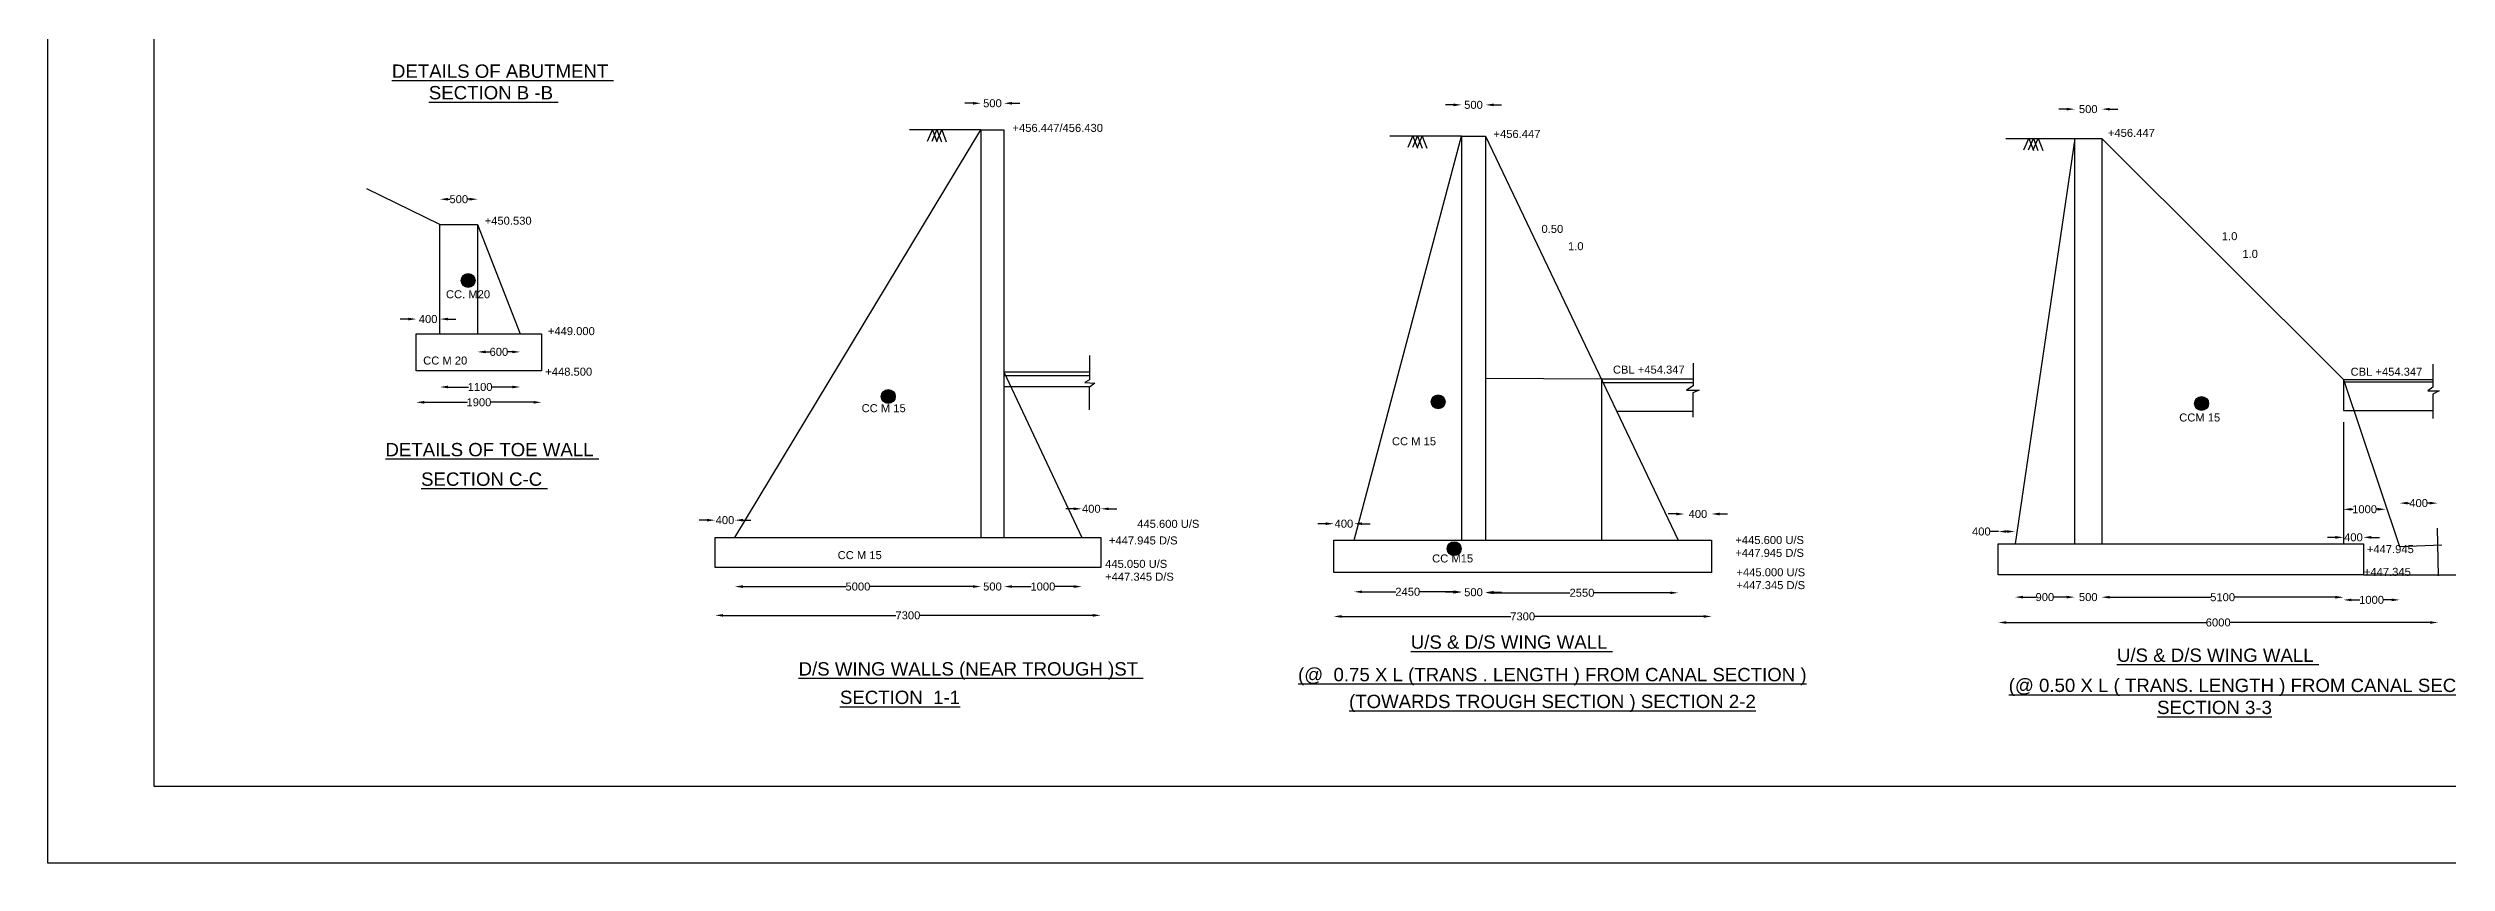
# Model space of a CAD drawing. Header units: millimetres. Extents: x 1734531 to 1803422, y 5520088 to 5596773.
# Drawn here: x 1734531 to 1779500, y 5520088 to 5535371 of the extents above; entities that cross this region are included whole.
import ezdxf

# ---------------------------------------------------------------- set-up
doc = ezdxf.new("R2010")
doc.units = ezdxf.units.MM
doc.header["$MEASUREMENT"] = 0
for name, color, linetype in [('DRAWING', 2, 'Continuous'), ('REF', 22, 'Continuous'), ('TEXT', 7, 'Continuous')]:
    doc.layers.add(name, color=color, linetype=linetype)
doc.styles.get("Standard").update_dxf_attribs({"font": 'arial.ttf', "height": 150})
doc.dimstyles.get("Standard").update_dxf_attribs({"dimtxt": 150, "dimasz": 150, "dimexe": 0.18, "dimexo": 0.0625, "dimgap": 0.09, "dimtad": 0, "dimdec": 0, "dimzin": 0, "dimdsep": 46, "dimtxsty": 'Standard', "dimcen": 0.09, "dimse1": 1, "dimse2": 1, "dimadec": 0, "dimazin": 0, "dimtfac": 1, "dimtdec": 0, "dimtofl": 0, "dimtmove": 0, "dimatfit": 3, "dimfxl": 1, "dimtolj": 1, "dimtzin": 0, "dimarcsym": 0})
picture_1 = doc.add_image_def('image1.jpg', size_in_pixel=(8386, 12681))

# ---------------------------------------------------------------- blocks, each defined once
blk = doc.blocks.new('*D117')
at = {"layer": 'Defpoints', "color": 0}
for p in [(1742584, 5532535), (1741879, 5532063), (1742584, 5532063)]:
    blk.add_point(p, dxfattribs=at)
at = {"layer": 'TEXT', "color": 0, "lineweight": -2}
for p, q in [((1742029, 5532535), (1742066, 5532535)), ((1742434, 5532535), (1742397, 5532535))]:
    blk.add_line(p, q, dxfattribs=at)
at = {"layer": 'TEXT', "color": 0}
for points in [[(1742029, 5532560), (1742029, 5532510), (1741879, 5532535)], [(1742434, 5532560), (1742434, 5532510), (1742584, 5532535)]]:
    blk.add_solid(points, dxfattribs=at)
at = {"layer": 'TEXT', "color": 0, "insert": (1742232, 5532535), "char_height": 150, "attachment_point": 5}
blk.add_mtext('\\A1;500', dxfattribs=at)
blk = doc.blocks.new('*D118')
at = {"layer": 'Defpoints', "color": 0}
for p in [(1741879, 5530288), (1741434, 5530011), (1741879, 5530011)]:
    blk.add_point(p, dxfattribs=at)
at = {"layer": 'TEXT', "color": 0, "lineweight": -2}
for p, q in [((1741284, 5530288), (1741134, 5530288)), ((1742029, 5530288), (1742179, 5530288))]:
    blk.add_line(p, q, dxfattribs=at)
at = {"layer": 'TEXT', "color": 0}
for points in [[(1741284, 5530313), (1741284, 5530263), (1741434, 5530288)], [(1742029, 5530313), (1742029, 5530263), (1741879, 5530288)]]:
    blk.add_solid(points, dxfattribs=at)
at = {"layer": 'TEXT', "color": 0, "insert": (1741657, 5530288), "char_height": 150, "attachment_point": 5}
blk.add_mtext('\\A1;400', dxfattribs=at)
blk = doc.blocks.new('*D119')
at = {"layer": 'Defpoints', "color": 0}
for p in [(1742584, 5530011), (1743383, 5530011), (1743383, 5529672)]:
    blk.add_point(p, dxfattribs=at)
at = {"layer": 'TEXT', "color": 0, "lineweight": -2}
for p, q in [((1742734, 5529672), (1742817, 5529672)), ((1743233, 5529672), (1743149, 5529672))]:
    blk.add_line(p, q, dxfattribs=at)
at = {"layer": 'TEXT', "color": 0}
for points in [[(1742734, 5529697), (1742734, 5529647), (1742584, 5529672)], [(1743233, 5529697), (1743233, 5529647), (1743383, 5529672)]]:
    blk.add_solid(points, dxfattribs=at)
at = {"layer": 'TEXT', "color": 0, "insert": (1742983, 5529672), "char_height": 150, "attachment_point": 5}
blk.add_mtext('\\A1;600', dxfattribs=at)
blk = doc.blocks.new('*D120')
at = {"layer": 'Defpoints', "color": 0}
for p in [(1741879, 5530011), (1743383, 5530011), (1743383, 5529014)]:
    blk.add_point(p, dxfattribs=at)
at = {"layer": 'TEXT', "color": 0, "lineweight": -2}
for p, q in [((1742029, 5529014), (1742414, 5529014)), ((1743233, 5529014), (1742848, 5529014))]:
    blk.add_line(p, q, dxfattribs=at)
at = {"layer": 'TEXT', "color": 0}
for points in [[(1742029, 5529039), (1742029, 5528989), (1741879, 5529014)], [(1743233, 5529039), (1743233, 5528989), (1743383, 5529014)]]:
    blk.add_solid(points, dxfattribs=at)
at = {"layer": 'TEXT', "color": 0, "insert": (1742631, 5529014), "char_height": 150, "attachment_point": 5}
blk.add_mtext('\\A1;1100', dxfattribs=at)
blk = doc.blocks.new('*D121')
at = {"layer": 'Defpoints', "color": 0}
for p in [(1741434, 5529318), (1743783, 5529318), (1743783, 5528727)]:
    blk.add_point(p, dxfattribs=at)
at = {"layer": 'TEXT', "color": 0, "lineweight": -2}
for p, q in [((1741584, 5528727), (1742392, 5528727)), ((1743633, 5528727), (1742826, 5528727))]:
    blk.add_line(p, q, dxfattribs=at)
at = {"layer": 'TEXT', "color": 0}
for points in [[(1741584, 5528752), (1741584, 5528702), (1741434, 5528727)], [(1743633, 5528752), (1743633, 5528702), (1743783, 5528727)]]:
    blk.add_solid(points, dxfattribs=at)
at = {"layer": 'TEXT', "color": 0, "insert": (1742609, 5528727), "char_height": 150, "attachment_point": 5}
blk.add_mtext('\\A1;1900', dxfattribs=at)
blk = doc.blocks.new('*D122')
at = {"layer": 'Defpoints', "color": 0}
for p in [(1752451, 5534334), (1752019, 5533835), (1752451, 5533835)]:
    blk.add_point(p, dxfattribs=at)
at = {"layer": 'TEXT', "color": 0, "lineweight": -2}
for p, q in [((1751869, 5534334), (1751719, 5534334)), ((1752601, 5534334), (1752751, 5534334))]:
    blk.add_line(p, q, dxfattribs=at)
at = {"layer": 'TEXT', "color": 0}
for points in [[(1751869, 5534359), (1751869, 5534309), (1752019, 5534334)], [(1752601, 5534359), (1752601, 5534309), (1752451, 5534334)]]:
    blk.add_solid(points, dxfattribs=at)
at = {"layer": 'TEXT', "color": 0, "insert": (1752235, 5534334), "char_height": 150, "attachment_point": 5}
blk.add_mtext('\\A1;500', dxfattribs=at)
blk = doc.blocks.new('*D123')
at = {"layer": 'Defpoints', "color": 0}
for p in [(1747035, 5526517), (1747035, 5526195), (1747407, 5526195)]:
    blk.add_point(p, dxfattribs=at)
at = {"layer": 'TEXT', "color": 0, "lineweight": -2}
for p, q in [((1746885, 5526517), (1746735, 5526517)), ((1747557, 5526517), (1747707, 5526517))]:
    blk.add_line(p, q, dxfattribs=at)
at = {"layer": 'TEXT', "color": 0}
for points in [[(1746885, 5526542), (1746885, 5526492), (1747035, 5526517)], [(1747557, 5526542), (1747557, 5526492), (1747407, 5526517)]]:
    blk.add_solid(points, dxfattribs=at)
at = {"layer": 'TEXT', "color": 0, "insert": (1747221, 5526517), "char_height": 150, "attachment_point": 5}
blk.add_mtext('\\A1;400', dxfattribs=at)
blk = doc.blocks.new('*D124')
at = {"layer": 'Defpoints', "color": 0}
for p in [(1754266, 5526730), (1753910, 5526195), (1754266, 5526195)]:
    blk.add_point(p, dxfattribs=at)
at = {"layer": 'TEXT', "color": 0, "lineweight": -2}
for p, q in [((1753760, 5526730), (1753610, 5526730)), ((1754416, 5526730), (1754566, 5526730))]:
    blk.add_line(p, q, dxfattribs=at)
at = {"layer": 'TEXT', "color": 0}
for points in [[(1753760, 5526755), (1753760, 5526705), (1753910, 5526730)], [(1754416, 5526755), (1754416, 5526705), (1754266, 5526730)]]:
    blk.add_solid(points, dxfattribs=at)
at = {"layer": 'TEXT', "color": 0, "insert": (1754088, 5526730), "char_height": 150, "attachment_point": 5}
blk.add_mtext('\\A1;400', dxfattribs=at)
blk = doc.blocks.new('*D125')
at = {"layer": 'Defpoints', "color": 0}
for p in [(1747407, 5526195), (1752019, 5526195), (1747407, 5525272)]:
    blk.add_point(p, dxfattribs=at)
at = {"layer": 'TEXT', "color": 0, "lineweight": -2}
for p, q in [((1747557, 5525272), (1749489, 5525272)), ((1751869, 5525272), (1749937, 5525272))]:
    blk.add_line(p, q, dxfattribs=at)
at = {"layer": 'TEXT', "color": 0}
for points in [[(1747557, 5525297), (1747557, 5525247), (1747407, 5525272)], [(1751869, 5525297), (1751869, 5525247), (1752019, 5525272)]]:
    blk.add_solid(points, dxfattribs=at)
at = {"layer": 'TEXT', "color": 0, "insert": (1749713, 5525272), "char_height": 150, "attachment_point": 5}
blk.add_mtext('\\A1;5000', dxfattribs=at)
blk = doc.blocks.new('*D126')
at = {"layer": 'Defpoints', "color": 0}
for p in [(1752019, 5526195), (1752451, 5526195), (1752451, 5525272)]:
    blk.add_point(p, dxfattribs=at)
at = {"layer": 'TEXT', "color": 0, "lineweight": -2}
for p, q in [((1751869, 5525272), (1751719, 5525272)), ((1752601, 5525272), (1752751, 5525272))]:
    blk.add_line(p, q, dxfattribs=at)
at = {"layer": 'TEXT', "color": 0}
for points in [[(1751869, 5525297), (1751869, 5525247), (1752019, 5525272)], [(1752601, 5525297), (1752601, 5525247), (1752451, 5525272)]]:
    blk.add_solid(points, dxfattribs=at)
at = {"layer": 'TEXT', "color": 0, "insert": (1752235, 5525272), "char_height": 150, "attachment_point": 5}
blk.add_mtext('\\A1;500', dxfattribs=at)
blk = doc.blocks.new('*D127')
at = {"layer": 'Defpoints', "color": 0}
for p in [(1752451, 5526195), (1753910, 5526195), (1753910, 5525272)]:
    blk.add_point(p, dxfattribs=at)
at = {"layer": 'TEXT', "color": 0, "lineweight": -2}
for p, q in [((1752601, 5525272), (1752963, 5525272)), ((1753760, 5525272), (1753397, 5525272))]:
    blk.add_line(p, q, dxfattribs=at)
at = {"layer": 'TEXT', "color": 0}
for points in [[(1752601, 5525297), (1752601, 5525247), (1752451, 5525272)], [(1753760, 5525297), (1753760, 5525247), (1753910, 5525272)]]:
    blk.add_solid(points, dxfattribs=at)
at = {"layer": 'TEXT', "color": 0, "insert": (1753180, 5525272), "char_height": 150, "attachment_point": 5}
blk.add_mtext('\\A1;1000', dxfattribs=at)
blk = doc.blocks.new('*D128')
at = {"layer": 'Defpoints', "color": 0}
for p in [(1747035, 5525628), (1754266, 5525628), (1754266, 5524732)]:
    blk.add_point(p, dxfattribs=at)
at = {"layer": 'TEXT', "color": 0, "lineweight": -2}
for p, q in [((1747185, 5524732), (1750427, 5524732)), ((1754116, 5524732), (1750873, 5524732))]:
    blk.add_line(p, q, dxfattribs=at)
at = {"layer": 'TEXT', "color": 0}
for points in [[(1747185, 5524757), (1747185, 5524707), (1747035, 5524732)], [(1754116, 5524757), (1754116, 5524707), (1754266, 5524732)]]:
    blk.add_solid(points, dxfattribs=at)
at = {"layer": 'TEXT', "color": 0, "insert": (1750650, 5524732), "char_height": 150, "attachment_point": 5}
blk.add_mtext('\\A1;7300', dxfattribs=at)
blk = doc.blocks.new('*D129')
at = {"layer": 'Defpoints', "color": 0}
for p in [(1761478, 5534304), (1761027, 5533720), (1761478, 5533720)]:
    blk.add_point(p, dxfattribs=at)
at = {"layer": 'TEXT', "color": 0, "lineweight": -2}
for p, q in [((1760877, 5534304), (1760727, 5534304)), ((1761628, 5534304), (1761778, 5534304))]:
    blk.add_line(p, q, dxfattribs=at)
at = {"layer": 'TEXT', "color": 0}
for points in [[(1760877, 5534329), (1760877, 5534279), (1761027, 5534304)], [(1761628, 5534329), (1761628, 5534279), (1761478, 5534304)]]:
    blk.add_solid(points, dxfattribs=at)
at = {"layer": 'TEXT', "color": 0, "insert": (1761252, 5534304), "char_height": 150, "attachment_point": 5}
blk.add_mtext('\\A1;500', dxfattribs=at)
blk = doc.blocks.new('*D130')
at = {"layer": 'Defpoints', "color": 0}
for p in [(1759014, 5526451), (1758632, 5526142), (1759014, 5526142)]:
    blk.add_point(p, dxfattribs=at)
at = {"layer": 'TEXT', "color": 0, "lineweight": -2}
for p, q in [((1758482, 5526451), (1758332, 5526451)), ((1759164, 5526451), (1759314, 5526451))]:
    blk.add_line(p, q, dxfattribs=at)
at = {"layer": 'TEXT', "color": 0}
for points in [[(1758482, 5526476), (1758482, 5526426), (1758632, 5526451)], [(1759164, 5526476), (1759164, 5526426), (1759014, 5526451)]]:
    blk.add_solid(points, dxfattribs=at)
at = {"layer": 'TEXT', "color": 0, "insert": (1758823, 5526451), "char_height": 150, "attachment_point": 5}
blk.add_mtext('\\A1;400', dxfattribs=at)
blk = doc.blocks.new('*D131')
at = {"layer": 'Defpoints', "color": 0}
for p in [(1765715, 5526633), (1765204, 5526142), (1765715, 5526142)]:
    blk.add_point(p, dxfattribs=at)
at = {"layer": 'TEXT', "color": 0, "lineweight": -2}
for p, q in [((1765054, 5526633), (1764904, 5526633)), ((1765865, 5526633), (1766015, 5526633))]:
    blk.add_line(p, q, dxfattribs=at)
at = {"layer": 'TEXT', "color": 0}
for points in [[(1765054, 5526658), (1765054, 5526608), (1765204, 5526633)], [(1765865, 5526658), (1765865, 5526608), (1765715, 5526633)]]:
    blk.add_solid(points, dxfattribs=at)
at = {"layer": 'TEXT', "color": 0, "insert": (1765459, 5526633), "char_height": 150, "attachment_point": 5}
blk.add_mtext('\\A1;400', dxfattribs=at)
blk = doc.blocks.new('*D132')
at = {"layer": 'Defpoints', "color": 0}
for p in [(1759014, 5526142), (1761027, 5526142), (1761027, 5525174)]:
    blk.add_point(p, dxfattribs=at)
at = {"layer": 'TEXT', "color": 0, "lineweight": -2}
for p, q in [((1759164, 5525174), (1759795, 5525174)), ((1760877, 5525174), (1760246, 5525174))]:
    blk.add_line(p, q, dxfattribs=at)
at = {"layer": 'TEXT', "color": 0}
for points in [[(1759164, 5525199), (1759164, 5525149), (1759014, 5525174)], [(1760877, 5525199), (1760877, 5525149), (1761027, 5525174)]]:
    blk.add_solid(points, dxfattribs=at)
at = {"layer": 'TEXT', "color": 0, "insert": (1760020, 5525174), "char_height": 150, "attachment_point": 5}
blk.add_mtext('\\A1;2450', dxfattribs=at)
blk = doc.blocks.new('*D133')
at = {"layer": 'Defpoints', "color": 0}
for p in [(1761027, 5526142), (1761478, 5526142), (1761478, 5525165)]:
    blk.add_point(p, dxfattribs=at)
at = {"layer": 'TEXT', "color": 0, "lineweight": -2}
for p, q in [((1760877, 5525165), (1760727, 5525165)), ((1761628, 5525165), (1761778, 5525165))]:
    blk.add_line(p, q, dxfattribs=at)
at = {"layer": 'TEXT', "color": 0}
for points in [[(1760877, 5525190), (1760877, 5525140), (1761027, 5525165)], [(1761628, 5525190), (1761628, 5525140), (1761478, 5525165)]]:
    blk.add_solid(points, dxfattribs=at)
at = {"layer": 'TEXT', "color": 0, "insert": (1761252, 5525165), "char_height": 150, "attachment_point": 5}
blk.add_mtext('\\A1;500', dxfattribs=at)
blk = doc.blocks.new('*D134')
at = {"layer": 'Defpoints', "color": 0}
for p in [(1761478, 5526142), (1765091, 5526142), (1765091, 5525155)]:
    blk.add_point(p, dxfattribs=at)
at = {"layer": 'TEXT', "color": 0, "lineweight": -2}
for p, q in [((1761628, 5525155), (1763059, 5525155)), ((1764941, 5525155), (1763510, 5525155))]:
    blk.add_line(p, q, dxfattribs=at)
at = {"layer": 'TEXT', "color": 0}
for points in [[(1761628, 5525180), (1761628, 5525130), (1761478, 5525155)], [(1764941, 5525180), (1764941, 5525130), (1765091, 5525155)]]:
    blk.add_solid(points, dxfattribs=at)
at = {"layer": 'TEXT', "color": 0, "insert": (1763285, 5525155), "char_height": 150, "attachment_point": 5}
blk.add_mtext('\\A1;2550', dxfattribs=at)
blk = doc.blocks.new('*D135')
at = {"layer": 'Defpoints', "color": 0}
for p in [(1758632, 5525535), (1765715, 5525535), (1758632, 5524712)]:
    blk.add_point(p, dxfattribs=at)
at = {"layer": 'TEXT', "color": 0, "lineweight": -2}
for p, q in [((1758782, 5524712), (1761950, 5524712)), ((1765565, 5524712), (1762397, 5524712))]:
    blk.add_line(p, q, dxfattribs=at)
at = {"layer": 'TEXT', "color": 0}
for points in [[(1758782, 5524737), (1758782, 5524687), (1758632, 5524712)], [(1765565, 5524737), (1765565, 5524687), (1765715, 5524712)]]:
    blk.add_solid(points, dxfattribs=at)
at = {"layer": 'TEXT', "color": 0, "insert": (1762174, 5524712), "char_height": 150, "attachment_point": 5}
blk.add_mtext('\\A1;7300', dxfattribs=at)
blk = doc.blocks.new('*D136')
at = {"layer": 'Defpoints', "color": 0}
for p in [(1773029, 5534224), (1772521, 5533674), (1773029, 5533674)]:
    blk.add_point(p, dxfattribs=at)
at = {"layer": 'TEXT', "color": 0, "lineweight": -2}
for p, q in [((1772371, 5534224), (1772221, 5534224)), ((1773179, 5534224), (1773329, 5534224))]:
    blk.add_line(p, q, dxfattribs=at)
at = {"layer": 'TEXT', "color": 0}
for points in [[(1772371, 5534249), (1772371, 5534199), (1772521, 5534224)], [(1773179, 5534249), (1773179, 5534199), (1773029, 5534224)]]:
    blk.add_solid(points, dxfattribs=at)
at = {"layer": 'TEXT', "color": 0, "insert": (1772775, 5534224), "char_height": 150, "attachment_point": 5}
blk.add_mtext('\\A1;500', dxfattribs=at)
blk = doc.blocks.new('*D137')
at = {"layer": 'Defpoints', "color": 0}
for p in [(1771402, 5526072), (1772521, 5526072), (1772521, 5525074)]:
    blk.add_point(p, dxfattribs=at)
at = {"layer": 'TEXT', "color": 0, "lineweight": -2}
for p, q in [((1771552, 5525074), (1771796, 5525074)), ((1772371, 5525074), (1772127, 5525074))]:
    blk.add_line(p, q, dxfattribs=at)
at = {"layer": 'TEXT', "color": 0}
for points in [[(1771552, 5525099), (1771552, 5525049), (1771402, 5525074)], [(1772371, 5525099), (1772371, 5525049), (1772521, 5525074)]]:
    blk.add_solid(points, dxfattribs=at)
at = {"layer": 'TEXT', "color": 0, "insert": (1771962, 5525074), "char_height": 150, "attachment_point": 5}
blk.add_mtext('\\A1;900', dxfattribs=at)
blk = doc.blocks.new('*D138')
at = {"layer": 'Defpoints', "color": 0}
for p in [(1772521, 5526072), (1773029, 5526072), (1773029, 5525074)]:
    blk.add_point(p, dxfattribs=at)
at = {"layer": 'TEXT', "color": 0, "lineweight": -2}
for p, q in [((1772371, 5525074), (1772221, 5525074)), ((1773179, 5525074), (1773329, 5525074))]:
    blk.add_line(p, q, dxfattribs=at)
at = {"layer": 'TEXT', "color": 0}
for points in [[(1772371, 5525099), (1772371, 5525049), (1772521, 5525074)], [(1773179, 5525099), (1773179, 5525049), (1773029, 5525074)]]:
    blk.add_solid(points, dxfattribs=at)
at = {"layer": 'TEXT', "color": 0, "insert": (1772775, 5525074), "char_height": 150, "attachment_point": 5}
blk.add_mtext('\\A1;500', dxfattribs=at)
blk = doc.blocks.new('*D139')
at = {"layer": 'Defpoints', "color": 0}
for p in [(1773029, 5526072), (1777559, 5526072), (1777559, 5525072)]:
    blk.add_point(p, dxfattribs=at)
at = {"layer": 'TEXT', "color": 0, "lineweight": -2}
for p, q in [((1773179, 5525072), (1775070, 5525072)), ((1777409, 5525072), (1775518, 5525072))]:
    blk.add_line(p, q, dxfattribs=at)
at = {"layer": 'TEXT', "color": 0}
for points in [[(1773179, 5525097), (1773179, 5525047), (1773029, 5525072)], [(1777409, 5525097), (1777409, 5525047), (1777559, 5525072)]]:
    blk.add_solid(points, dxfattribs=at)
at = {"layer": 'TEXT', "color": 0, "insert": (1775294, 5525072), "char_height": 150, "attachment_point": 5}
blk.add_mtext('\\A1;5100', dxfattribs=at)
blk = doc.blocks.new('*D140')
at = {"layer": 'Defpoints', "color": 0}
for p in [(1777559, 5526072), (1778612, 5526022), (1778612, 5525022)]:
    blk.add_point(p, dxfattribs=at)
at = {"layer": 'TEXT', "color": 0, "lineweight": -2}
for p, q in [((1777709, 5525022), (1777869, 5525022)), ((1778462, 5525022), (1778303, 5525022))]:
    blk.add_line(p, q, dxfattribs=at)
at = {"layer": 'TEXT', "color": 0}
for points in [[(1777709, 5525047), (1777709, 5524997), (1777559, 5525022)], [(1778462, 5525047), (1778462, 5524997), (1778612, 5525022)]]:
    blk.add_solid(points, dxfattribs=at)
at = {"layer": 'TEXT', "color": 0, "insert": (1778086, 5525022), "char_height": 150, "attachment_point": 5}
blk.add_mtext('\\A1;1000', dxfattribs=at)
blk = doc.blocks.new('*D141')
at = {"layer": 'Defpoints', "color": 0}
for p in [(1771090, 5525489), (1779332, 5525489), (1779332, 5524598)]:
    blk.add_point(p, dxfattribs=at)
at = {"layer": 'TEXT', "color": 0, "lineweight": -2}
for p, q in [((1771240, 5524598), (1774986, 5524598)), ((1779182, 5524598), (1775435, 5524598))]:
    blk.add_line(p, q, dxfattribs=at)
at = {"layer": 'TEXT', "color": 0}
for points in [[(1771240, 5524623), (1771240, 5524573), (1771090, 5524598)], [(1779182, 5524623), (1779182, 5524573), (1779332, 5524598)]]:
    blk.add_solid(points, dxfattribs=at)
at = {"layer": 'TEXT', "color": 0, "insert": (1775211, 5524598), "char_height": 150, "attachment_point": 5}
blk.add_mtext('\\A1;6000', dxfattribs=at)
blk = doc.blocks.new('*D142')
at = {"layer": 'Defpoints', "color": 0}
for p in [(1771090, 5526304), (1771090, 5526072), (1771402, 5526072)]:
    blk.add_point(p, dxfattribs=at)
at = {"layer": 'TEXT', "color": 0, "lineweight": -2}
for p, q in [((1771090, 5526304), (1770940, 5526304)), ((1771252, 5526304), (1771240, 5526304))]:
    blk.add_line(p, q, dxfattribs=at)
at = {"layer": 'TEXT', "color": 0}
for points in [[(1771240, 5526329), (1771240, 5526279), (1771090, 5526304)], [(1771252, 5526329), (1771252, 5526279), (1771402, 5526304)]]:
    blk.add_solid(points, dxfattribs=at)
at = {"layer": 'TEXT', "color": 0, "insert": (1770771, 5526304), "char_height": 150, "attachment_point": 5}
blk.add_mtext('\\A1;400', dxfattribs=at)
blk = doc.blocks.new('*D143')
at = {"layer": 'Defpoints', "color": 0}
for p in [(1779323, 5526837), (1778612, 5526022), (1779323, 5526052)]:
    blk.add_point(p, dxfattribs=at)
at = {"layer": 'TEXT', "color": 0, "lineweight": -2}
for p, q in [((1778762, 5526837), (1778799, 5526837)), ((1779173, 5526837), (1779136, 5526837))]:
    blk.add_line(p, q, dxfattribs=at)
at = {"layer": 'TEXT', "color": 0}
for points in [[(1778762, 5526862), (1778762, 5526812), (1778612, 5526837)], [(1779173, 5526862), (1779173, 5526812), (1779323, 5526837)]]:
    blk.add_solid(points, dxfattribs=at)
at = {"layer": 'TEXT', "color": 0, "insert": (1778968, 5526837), "char_height": 150, "attachment_point": 5}
blk.add_mtext('\\A1;400', dxfattribs=at)
blk = doc.blocks.new('*D144')
at = {"layer": 'Defpoints', "color": 0}
for p in [(1777559, 5526712), (1778350, 5526801), (1778350, 5526721)]:
    blk.add_point(p, dxfattribs=at)
at = {"layer": 'TEXT', "color": 0, "lineweight": -2}
for p, q in [((1777709, 5526721), (1777738, 5526721)), ((1778200, 5526721), (1778171, 5526721))]:
    blk.add_line(p, q, dxfattribs=at)
at = {"layer": 'TEXT', "color": 0}
for points in [[(1777709, 5526746), (1777709, 5526696), (1777559, 5526721)], [(1778200, 5526746), (1778200, 5526696), (1778350, 5526721)]]:
    blk.add_solid(points, dxfattribs=at)
at = {"layer": 'TEXT', "color": 0, "insert": (1777955, 5526721), "char_height": 150, "attachment_point": 5}
blk.add_mtext('\\A1;1000', dxfattribs=at)
blk = doc.blocks.new('*D145')
at = {"layer": 'Defpoints', "color": 0}
for p in [(1777559, 5526195), (1777559, 5526072), (1777933, 5526072)]:
    blk.add_point(p, dxfattribs=at)
at = {"layer": 'TEXT', "color": 0, "lineweight": -2}
for p, q in [((1777409, 5526195), (1777259, 5526195)), ((1778083, 5526195), (1778233, 5526195))]:
    blk.add_line(p, q, dxfattribs=at)
at = {"layer": 'TEXT', "color": 0}
for points in [[(1777409, 5526220), (1777409, 5526170), (1777559, 5526195)], [(1778083, 5526220), (1778083, 5526170), (1777933, 5526195)]]:
    blk.add_solid(points, dxfattribs=at)
at = {"layer": 'TEXT', "color": 0, "insert": (1777746, 5526195), "char_height": 150, "attachment_point": 5}
blk.add_mtext('\\A1;400', dxfattribs=at)

msp = doc.modelspace()

# ---------------------------------------------------------------- hatches: boundary and pattern name
at = {"layer": 'TEXT'}
h = msp.add_hatch(dxfattribs=at)
h.set_pattern_fill('AR-CONC', color=0, scale=5, style=0)
h.set_pattern_definition([(50, (-421.576, -70309.39), (35.86300913, -3.13760675), [3.75, -41.25]), (355, (-421.576, -70309.39), (-6.93756668, 37.60960668), [3, -33]), (100.4514, (-418.588, -70309.652), (28.92546909, 34.4719771), [3.1870095, -35.0571056]), (46.1842, (-421.576, -70299.39), (53.36205243, -8.2759507), [5.625, -61.875]), (96.6356, (-417.13, -70300.08), (46.7331353, 48.70589355), [4.7805144, -52.58565]), (351.1842, (-421.576, -70299.39), (46.73309726, 48.70593005), [4.5, -49.5]), (21, (-416.576, -70301.89), (29.8453526, -20.13094453), [3.75, -41.25]), (326, (-416.576, -70301.89), (12.1657666, 36.25750225), [3, -33]), (71.4514, (-414.09, -70303.568), (42.01113143, 16.12652484), [3.1870095, -35.0571056]), (37.5, (-421.576, -70309.39), (0.607992766, 16.644692692), [0, -32.6, 0, -33.5, 0, -33.125]), (7.5, (-421.576, -70309.39), (13.15347687, 19.720585594), [0, -19.1, 0, -31.85, 0, -12.625]), (327.5, (-432.726, -70309.39), (26.69112181, -1.127743587), [0, -12.5, 0, -39, 0, -51.75]), (317.5, (-437.726, -70309.39), (29.15930847, 5.00524912), [0, -16.25, 0, -25.9, 0, -36.75])])
h.paths.add_polyline_path([(1742538.2, 5531011.9, 1), (1742277.1, 5531011.9, 1)])
h.paths.add_polyline_path([(1741961.9, 5530695.1), (1742866.2, 5530695.1), (1742866.2, 5530927.8), (1741961.9, 5530927.8)], flags=9)
h = msp.add_hatch(dxfattribs=at)
h.set_pattern_fill('AR-CONC', color=0, scale=5, style=0)
h.set_pattern_definition([(50, (7452.85, -72484.947), (35.86300913, -3.13760675), [3.75, -41.25]), (355, (7452.85, -72484.947), (-6.93756668, 37.60960668), [3, -33]), (100.4514, (7455.84, -72485.21), (28.92546909, 34.4719771), [3.1870095, -35.0571056]), (46.1842, (7452.85, -72474.947), (53.36205243, -8.2759507), [5.625, -61.875]), (96.6356, (7457.297, -72475.637), (46.7331353, 48.70589355), [4.7805144, -52.58565]), (351.1842, (7452.85, -72474.95), (46.73309726, 48.70593005), [4.5, -49.5]), (21, (7457.85, -72477.447), (29.8453526, -20.13094453), [3.75, -41.25]), (326, (7457.85, -72477.447), (12.1657666, 36.25750225), [3, -33]), (71.4514, (7460.337, -72479.125), (42.01113143, 16.12652484), [3.1870095, -35.0571056]), (37.5, (7452.85, -72484.947), (0.607992766, 16.644692692), [0, -32.6, 0, -33.5, 0, -33.125]), (7.5, (7452.85, -72484.947), (13.15347687, 19.720585594), [0, -19.1, 0, -31.85, 0, -12.625]), (327.5, (7441.7, -72484.947), (26.69112181, -1.127743587), [0, -12.5, 0, -39, 0, -51.75]), (317.5, (7436.7, -72484.947), (29.15930847, 5.00524912), [0, -16.25, 0, -25.9, 0, -36.75])])
h.paths.add_polyline_path([(1750412.6, 5528836.3, 1), (1750151.5, 5528836.3, 1)])
h.paths.add_polyline_path([(1749836.3, 5528519.6), (1750740.6, 5528519.6), (1750740.6, 5528752.3), (1749836.3, 5528752.3)], flags=9)
h = msp.add_hatch(dxfattribs=at)
h.set_pattern_fill('AR-CONC', color=0, scale=5, style=0)
h.set_pattern_definition([(50, (17761.813, -72584.1), (35.86300913, -3.13760675), [3.75, -41.25]), (355, (17761.813, -72584.1), (-6.93756668, 37.60960668), [3, -33]), (100.4514, (17764.802, -72584.36), (28.92546909, 34.4719771), [3.1870095, -35.0571056]), (46.1842, (17761.813, -72574.1), (53.36205243, -8.2759507), [5.625, -61.875]), (96.6356, (17766.26, -72574.79), (46.7331353, 48.70589355), [4.7805144, -52.58565]), (351.1842, (17761.813, -72574.1), (46.73309726, 48.70593005), [4.5, -49.5]), (21, (17766.813, -72576.6), (29.8453526, -20.13094453), [3.75, -41.25]), (326, (17766.813, -72576.6), (12.1657666, 36.25750225), [3, -33]), (71.4514, (17769.3, -72578.277), (42.01113143, 16.12652484), [3.1870095, -35.0571056]), (37.5, (17761.813, -72584.1), (0.607992766, 16.644692692), [0, -32.6, 0, -33.5, 0, -33.125]), (7.5, (17761.813, -72584.1), (13.15347687, 19.720585594), [0, -19.1, 0, -31.85, 0, -12.625]), (327.5, (17750.663, -72584.1), (26.69112181, -1.127743587), [0, -12.5, 0, -39, 0, -51.75]), (317.5, (17745.663, -72584.1), (29.15930847, 5.00524912), [0, -16.25, 0, -25.9, 0, -36.75])])
h.paths.add_polyline_path([(1760721.5, 5528737.2, 1), (1760460.5, 5528737.2, 1)])
h.paths.add_polyline_path([(1760145.3, 5528420.4), (1761049.6, 5528420.4), (1761049.6, 5528653.1), (1760145.3, 5528653.1)], flags=9)
h = msp.add_hatch(dxfattribs=at)
h.set_pattern_fill('AR-CONC', color=0, scale=5, style=0)
h.set_pattern_definition([(50, (32070.52, -72617.636), (35.86300913, -3.13760675), [3.75, -41.25]), (355, (32070.52, -72617.636), (-6.93756668, 37.60960668), [3, -33]), (100.4514, (32073.508, -72617.897), (28.92546909, 34.4719771), [3.1870095, -35.0571056]), (46.1842, (32070.52, -72607.636), (53.36205243, -8.2759507), [5.625, -61.875]), (96.6356, (32074.966, -72608.326), (46.7331353, 48.70589355), [4.7805144, -52.58565]), (351.1842, (32070.52, -72607.636), (46.73309726, 48.70593005), [4.5, -49.5]), (21, (32075.52, -72610.136), (29.8453526, -20.13094453), [3.75, -41.25]), (326, (32075.52, -72610.136), (12.1657666, 36.25750225), [3, -33]), (71.4514, (32078.007, -72611.814), (42.01113143, 16.12652484), [3.1870095, -35.0571056]), (37.5, (32070.52, -72617.636), (0.607992766, 16.644692692), [0, -32.6, 0, -33.5, 0, -33.125]), (7.5, (32070.52, -72617.636), (13.15347687, 19.720585594), [0, -19.1, 0, -31.85, 0, -12.625]), (327.5, (32059.37, -72617.636), (26.69112181, -1.127743587), [0, -12.5, 0, -39, 0, -51.75]), (317.5, (32054.37, -72617.636), (29.15930847, 5.00524912), [0, -16.25, 0, -25.9, 0, -36.75])])
h.paths.add_polyline_path([(1775030.2, 5528703.6, 1), (1774769.2, 5528703.6, 1)])
h.paths.add_polyline_path([(1774454, 5528386.9), (1775358.3, 5528386.9), (1775358.3, 5528619.6), (1774454, 5528619.6)], flags=9)
h = msp.add_hatch(dxfattribs=at)
h.set_pattern_fill('AR-CONC', color=0, scale=5, style=0)
h.set_pattern_definition([(50, (18060.463, -75338.522), (35.86300913, -3.13760675), [3.75, -41.25]), (355, (18060.463, -75338.52), (-6.93756668, 37.60960668), [3, -33]), (100.4514, (18063.452, -75338.783), (28.92546909, 34.4719771), [3.1870095, -35.0571056]), (46.1842, (18060.463, -75328.52), (53.36205243, -8.2759507), [5.625, -61.875]), (96.6356, (18064.91, -75329.21), (46.7331353, 48.70589355), [4.7805144, -52.58565]), (351.1842, (18060.463, -75328.52), (46.73309726, 48.70593005), [4.5, -49.5]), (21, (18065.463, -75331.022), (29.8453526, -20.13094453), [3.75, -41.25]), (326, (18065.463, -75331.02), (12.1657666, 36.25750225), [3, -33]), (71.4514, (18067.95, -75332.7), (42.01113143, 16.12652484), [3.1870095, -35.0571056]), (37.5, (18060.463, -75338.522), (0.607992766, 16.644692692), [0, -32.6, 0, -33.5, 0, -33.125]), (7.5, (18060.463, -75338.522), (13.15347687, 19.720585594), [0, -19.1, 0, -31.85, 0, -12.625]), (327.5, (18049.313, -75338.522), (26.69112181, -1.127743587), [0, -12.5, 0, -39, 0, -51.75]), (317.5, (18044.313, -75338.522), (29.15930847, 5.00524912), [0, -16.25, 0, -25.9, 0, -36.75])])
h.paths.add_polyline_path([(1761020.2, 5525982.8, 1), (1760759.1, 5525982.8, 1)])
h.paths.add_polyline_path([(1760443.9, 5525666), (1761348.2, 5525666), (1761348.2, 5525898.7), (1760443.9, 5525898.7)], flags=9)

# ---------------------------------------------------------------- linework, layer by layer
at = {"layer": 'DRAWING', "color": 0}
for points in [[(1747407.3, 5526194.9), (1752018.7, 5533835.3), (1750679.2, 5533835.3)], [(1751019, 5533623.7), (1751108.2, 5533835.3), (1751194.6, 5533610.4)], [(1751106.1, 5533623.7), (1751195.2, 5533835.3), (1751281.7, 5533610.4)], [(1751194.1, 5533623.7), (1751283.3, 5533835.3), (1751369.7, 5533610.4)], [(1752018.7, 5533835.3), (1752450.5, 5533835.3), (1752450.5, 5529301.5), (1754053.4, 5529301.5)], [(1752018.7, 5533835.3), (1752018.7, 5526194.9)], [(1759013.8, 5526141.7), (1761027.2, 5533720.1), (1759686.1, 5533720.1)], [(1760025.9, 5533508.5), (1760115.1, 5533720.1), (1760201.5, 5533495.2)], [(1760113, 5533508.5), (1760202.1, 5533720.1), (1760288.6, 5533495.2)], [(1760201, 5533508.5), (1760290.2, 5533720.1), (1760376.7, 5533495.2)], [(1761027.2, 5533720.1), (1761477.7, 5533720.1), (1765091.4, 5526141.7)], [(1761027.2, 5533720.1), (1761027.2, 5526141.7)], [(1761477.7, 5533720.1), (1761477.7, 5526141.7)], [(1771230.8, 5533674.4), (1773029, 5533674.4), (1777559.3, 5529152.2)], [(1771570.7, 5533462.8), (1771659.8, 5533674.4), (1771746.3, 5533449.5)], [(1771657.7, 5533462.8), (1771746.8, 5533674.4), (1771833.3, 5533449.5)], [(1771745.8, 5533462.8), (1771834.9, 5533674.4), (1771921.4, 5533449.5)], [(1772521.4, 5526072.3), (1772521.4, 5533674.4)], [(1773029, 5533674.4), (1773029, 5526072.3)], [(1741879, 5530011), (1741879, 5532063.1), (1740508.1, 5532728.7)], [(1741879, 5532063.1), (1742584, 5532063.1), (1743382.8, 5530011)], [(1742584, 5532063.1), (1742584, 5530011)], [(1754053.4, 5529603.5), (1754053.4, 5529148.7), (1753964.4, 5529098.5), (1754151.1, 5529087.1), (1754049.1, 5529002.4), (1754049.1, 5528584.3)], [(1765372.2, 5529460.4), (1765372.2, 5529035.4), (1765245.5, 5528957.6), (1765484.4, 5528957.6), (1765361.3, 5528906.4), (1765361.3, 5528448.2)], [(1779236.7, 5529444.1), (1779236.7, 5529010.6), (1779139.3, 5528942.7), (1779352.6, 5528942.7), (1779236.7, 5528876.6), (1779236.7, 5528425.3)], [(1752450.5, 5529301.5), (1752450.5, 5529023.9), (1754075, 5529023.9)], [(1752450.5, 5529301.5), (1753909.6, 5526194.9)], [(1752450.5, 5529227.1), (1754053.4, 5529227.1)], [(1752450.5, 5529023.9), (1752450.5, 5526194.9)], [(1761477.7, 5529179.1), (1763649, 5529166.7)], [(1763649, 5529166.7), (1765372.2, 5529166.7)], [(1763649, 5529166.7), (1763649, 5526141.7)], [(1763681.7, 5529098), (1765372.2, 5529098)], [(1777559.3, 5529152.2), (1778612.3, 5526022.1), (1779403.2, 5526055.2)], [(1777559.3, 5529152.2), (1777559.3, 5528575.2), (1779236.7, 5528575.2)], [(1777559.3, 5529152.2), (1779236.7, 5529152.2)], [(1777559.3, 5529114), (1779236.7, 5529114)], [(1763937.5, 5528561.5), (1765361.3, 5528561.5)], [(1777559.3, 5528353.4), (1777559.3, 5526072.3)], [(1779317.9, 5526367.5), (1779332.2, 5525473.2)], [(1777933.1, 5525489.2), (1780123.1, 5525489.2)]]:
    msp.add_lwpolyline(points, dxfattribs=at)
for points in [[(1741434.5, 5530011), (1743783.5, 5530011), (1743783.5, 5529318.3), (1741434.5, 5529318.3)], [(1747034.5, 5526194.9), (1754265.7, 5526194.9), (1754265.7, 5525627.7), (1747034.5, 5525627.7)], [(1758632.3, 5526141.7), (1765715.1, 5526141.7), (1765715.1, 5525535.3), (1758632.3, 5525535.3)], [(1771089.5, 5526072.3), (1777933.1, 5526072.3), (1777933.1, 5525489.2), (1771089.5, 5525489.2)]]:
    msp.add_lwpolyline(points, close=True, dxfattribs=at)
at = {"layer": 'TEXT', "color": 0}
msp.add_lwpolyline([(1799660.5, 5521524.5), (1736520.3, 5521524.5), (1736520.3, 5564637.5), (1799660.5, 5564637.5)], close=True, dxfattribs=at)
msp.add_lwpolyline([(1772521.4, 5533674.4), (1771402.2, 5526072.3)], dxfattribs=at)
for centre in [(1742407.6, 5531011.9), (1750282, 5528836.3), (1760591, 5528737.2), (1774899.7, 5528703.6), (1760889.7, 5525982.8)]:
    msp.add_circle(centre, 130.5, dxfattribs=at)

# ---------------------------------------------------------------- texts
for s, height, p in [('%%UDETAILS OF ABUTMENT ', 250, (1740979, 5534811.8)), ('%%USECTION B -B ', 250, (1741670.3, 5534407.8)), ('+456.447/456.430', 150, (1752610.8, 5533797.5)), ('+456.447', 150, (1761626.9, 5533683.8)), ('+456.447', 150, (1773143.9, 5533703.8)), ('+450.530', 150, (1742717.4, 5532057.1)), ('0.50', 150, (1762526.2, 5531903.7)), ('1.0', 150, (1763023.9, 5531579.3)), ('1.0', 150, (1775279.1, 5531767.1)), ('1.0', 150, (1775664.4, 5531435.6)), ('CC. M20', 150, (1741991.7, 5530678)), ('+449.000', 150, (1743901.5, 5529987)), ('CC M 20', 150, (1741564.2, 5529435.3)), ('+448.500', 150, (1743852.5, 5529226.3)), ('CBL +454.347', 150, (1763865.5, 5529265.1)), ('CBL +454.347', 150, (1777692.7, 5529225.3)), ('CC M 15', 150, (1749782.7, 5528541.9)), ('CCM 15 ', 150, (1774480.4, 5528367.4)), ('CC M 15', 150, (1759723.5, 5527921.5)), ('%%UDETAILS OF TOE WALL ', 250, (1740856.7, 5527714.5)), ('%%USECTION C-C ', 250, (1741525.1, 5527161.4)), ('+447.945 D/S ', 150, (1754417.7, 5526061.8)), ('445.600 U/S', 150, (1754949, 5526373.4)), ('+445.600 U/S', 150, (1766159.8, 5526069.7)), ('CC M 15', 150, (1749333.9, 5525786.5)), ('445.050 U/S', 150, (1754347.4, 5525623)), ('CC M15', 150, (1760476.6, 5525724.5)), ('+447.945 D/S', 150, (1766159.8, 5525828.8)), ('+447.945', 150, (1777997.7, 5525898.8)), ('+447.345 D/S', 150, (1754347.4, 5525382.1)), ('+445.000 U/S', 150, (1766181, 5525465)), ('+447.345 D/S', 150, (1766181, 5525224)), ('+447.345', 150, (1777942.6, 5525472.6)), ('%%UU/S & D/S WING WALL ', 250, (1760076, 5524107)), ('%%UU/S & D/S WING WALL ', 250, (1773312.9, 5523859.9)), ('%%UD/S WING WALLS (NEAR TROUGH )ST ', 250, (1748601.4, 5523603.7)), ('%%U(@  0.75 X L (TRANS . LENGTH ) FROM CANAL SECTION )', 250, (1757963.3, 5523496.6)), ('%%U(@ 0.50 X L ( TRANS. LENGTH ) FROM CANAL SECTION )', 250, (1771284.6, 5523294.7)), ('%%USECTION  1-1', 250, (1749376.4, 5523069.9)), ('%%U(TOWARDS TROUGH SECTION ) SECTION 2-2', 250, (1758918.7, 5522993)), ('%%USECTION 3-3', 250, (1774064.8, 5522881.1))]:
    msp.add_text(s, height=height, dxfattribs=at).set_placement(p)

# ---------------------------------------------------------------- dimensions: what is measured, and where the dimension line sits
for base, p1, p2, text, picture, middle in [((1752450.5, 5534333.7), (1752018.7, 5533835.3), (1752450.5, 5533835.3), '500', '*D122', (1752234.6, 5534333.7)), ((1761477.7, 5534304.5), (1761027.2, 5533720.1), (1761477.7, 5533720.1), '500', '*D129', (1761252.4, 5534304.5)), ((1773029, 5534223.9), (1772521.4, 5533674.4), (1773029, 5533674.4), '500', '*D136', (1772775.2, 5534223.9)), ((1742584, 5532535.3), (1741879, 5532063.1), (1742584, 5532063.1), '500', '*D117', (1742231.5, 5532535.3)), ((1741879, 5530288.5), (1741434.5, 5530011), (1741879, 5530011), '400', '*D118', (1741656.8, 5530288.5)), ((1743382.8, 5529013.8), (1741879, 5530011), (1743382.8, 5530011), '1100', '*D120', (1742630.9, 5529013.8)), ((1743382.8, 5529672.4), (1742584, 5530011), (1743382.8, 5530011), '600', '*D119', (1742983.4, 5529672.4)), ((1743783.5, 5528727), (1741434.5, 5529318.3), (1743783.5, 5529318.3), '1900', '*D121', (1742609, 5528727)), ((1754265.7, 5526730.2), (1753909.6, 5526194.9), (1754265.7, 5526194.9), '400', '*D124', (1754087.7, 5526730.2)), ((1765715.1, 5526633.1), (1765203.9, 5526141.7), (1765715.1, 5526141.7), '400', '*D131', (1765459.5, 5526633.1)), ((1778350.2, 5526721.3), (1777559.3, 5526711.7), (1778350.2, 5526801.2), '1000', '*D144', (1777954.7, 5526721.3)), ((1779323, 5526836.5), (1778612.3, 5526022.1), (1779323, 5526051.8), '400', '*D143', (1778967.6, 5526836.5)), ((1747034.5, 5526516.7), (1747407.3, 5526194.9), (1747034.5, 5526194.9), '400', '*D123', (1747220.9, 5526516.7)), ((1759013.8, 5526450.8), (1758632.3, 5526141.7), (1759013.8, 5526141.7), '400', '*D130', (1758823, 5526450.8)), ((1771089.5, 5526303.6), (1771402.2, 5526072.3), (1771089.5, 5526072.3), '400', '*D142', (1770770.9, 5526303.6)), ((1777559.3, 5526195.4), (1777933.1, 5526072.3), (1777559.3, 5526072.3), '400', '*D145', (1777746.2, 5526195.4)), ((1747407.3, 5525271.7), (1752018.7, 5526194.9), (1747407.3, 5526194.9), '5000', '*D125', (1749713, 5525271.7)), ((1752450.5, 5525271.7), (1752018.7, 5526194.9), (1752450.5, 5526194.9), '500', '*D126', (1752234.6, 5525271.7)), ((1761027.2, 5525173.8), (1759013.8, 5526141.7), (1761027.2, 5526141.7), '2450', '*D132', (1760020.5, 5525173.8)), ((1761477.7, 5525164.6), (1761027.2, 5526141.7), (1761477.7, 5526141.7), '500', '*D133', (1761252.4, 5525164.6)), ((1765091.4, 5525155.4), (1761477.7, 5526141.7), (1765091.4, 5526141.7), '2550', '*D134', (1763284.6, 5525155.4)), ((1772521.4, 5525073.9), (1771402.2, 5526072.3), (1772521.4, 5526072.3), '900', '*D137', (1771961.8, 5525073.9)), ((1773029, 5525073.9), (1772521.4, 5526072.3), (1773029, 5526072.3), '500', '*D138', (1772775.2, 5525073.9)), ((1777559.3, 5525072.5), (1773029, 5526072.3), (1777559.3, 5526072.3), '5100', '*D139', (1775294.2, 5525072.5)), ((1778612.3, 5525022.3), (1777559.3, 5526072.3), (1778612.3, 5526022.1), '1000', '*D140', (1778085.8, 5525022.3)), ((1754265.7, 5524732), (1747034.5, 5525627.7), (1754265.7, 5525627.7), '7300', '*D128', (1750650.1, 5524732)), ((1758632.3, 5524712), (1765715.1, 5525535.3), (1758632.3, 5525535.3), '7300', '*D135', (1762173.7, 5524712)), ((1779331.9, 5524597.9), (1771089.5, 5525489.2), (1779331.9, 5525489.2), '6000', '*D141', (1775210.7, 5524597.9))]:
    dim = msp.add_linear_dim(base=base, p1=p1, p2=p2, text=text, dimstyle='Standard', dxfattribs=at)
    dim.commit()
    dim.dimension.update_dxf_attribs({"geometry": picture, "text_midpoint": middle})
dim = msp.add_linear_dim(base=(1753909.6, 5525271.7), p1=(1752450.5, 5526194.9), p2=(1753909.6, 5526194.9), text='1000', dimstyle='Standard', dxfattribs=at)
dim.commit()
dim.dimension.update_dxf_attribs({"geometry": '*D127', "text_midpoint": (1753180.1, 5525271.7), "dimtype": 160})

# ---------------------------------------------------------------- pictures from other files: only their frames are drawn
at = {"layer": 'REF', "color": 0}
image = msp.add_image(picture_1, insert=(1803421.8, 5520088), size_in_units=(45557.5, 68890.4), rotation=90, dxfattribs=at)
image.dxf.flags = 7

doc.saveas('drawing.dxf')
